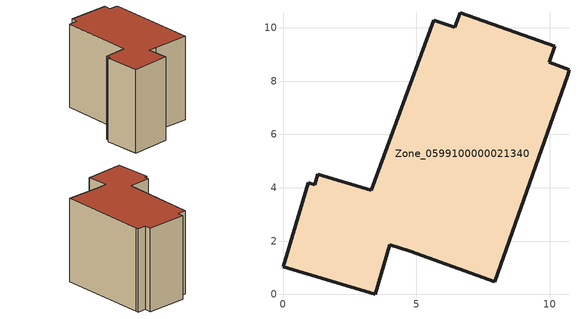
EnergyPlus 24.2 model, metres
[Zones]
Zone_0599100000021340
 floor ground (C_G): 3.3,3.9 5.65,10.28 6.45,10.01 6.65,10.56 10.2,9.3 9.99,8.7 10.73,8.42 10.69,8.22 7.95,0.47 4.78,1.62 4.01,1.85 3.46,0 0,1.04 0.94,4.18 1.18,4.11 1.3,4.5 z0
 wall outside (C_F): 7.95,0.47 10.69,8.22 10.73,8.42 9.99,8.7 10.2,9.3 6.65,10.56 6.45,10.01 5.65,10.28 3.3,3.9 1.3,4.5 1.18,4.11 0.94,4.18 0,1.04 3.46,0 4.01,1.85 4.78,1.62 7.95,0.47 z0:7.72
 roof outside (C_R): 1.3,4.5 1.18,4.11 0.94,4.18 0,1.04 3.46,0 4.01,1.85 4.78,1.62 7.95,0.47 10.69,8.22 10.73,8.42 9.99,8.7 10.2,9.3 6.65,10.56 6.45,10.01 5.65,10.28 3.3,3.9 z7.72
[BUILDING]
Pand.0599100000021340: North Axis=0; Terrain=City; Loads Convergence Tolerance Value=0.04; Temperature Convergence Tolerance Value=0.4; Solar Distribution=FullExterior; Maximum Number of Warmup Days=25; Minimum Number of Warmup Days=1
[Site:Location]
Rotterdam.The.Hague.AP_ZH_NLD Design_Conditions: Latitude=51.96; Longitude=4.45; Time Zone=1; Elevation=-4.5
[SITE:GROUNDTEMPERATURE:BUILDINGSURFACE]
18, 18, 18, 18, 18, 18, 18, 18, 18, 18, 18, 18
[MATERIAL] Thermal Absorptance=0.9; Solar Absorptance=0.7; Visible Absorptance=0.7
Name | Roughness | Thickness | Conductivity | Density | Specific Heat
G.TC.1946 | MediumSmooth | 0.15 | 1 | 540 | 1210
F.TC.1946 | Rough | 0.3 | 0.857143 | 1920 | 840
R.TC.1946 | MediumRough | 0.2 | 0.909091 | 1500 | 1000
[CONSTRUCTION]
C_G: G.TC.1946
C_F: F.TC.1946
C_R: R.TC.1946
[ZONE]
Zone_0599100000021340: Type=1; Multiplier=1; Ceiling Height=Autocalculate; Volume=Autocalculate; Floor Area=autocalculate; Part of Total Floor Area=Yes
[ZONEINFILTRATION:DESIGNFLOWRATE]
Infil_Zone_0599100000021340: Zone or ZoneList or Space or SpaceList=Zone_0599100000021340; Schedule=AlwaysOn; Design Flow Rate Calculation Method=Flow/Area; Flow Rate per Floor Area=0.003; Constant Term Coefficient=1; Temperature Term Coefficient=0; Velocity Term Coefficient=0; Velocity Squared Term Coefficient=0
[HVACTEMPLATE:ZONE:IDEALLOADSAIRSYSTEM]
Zone_0599100000021340: Maximum Heating Supply Air Temperature=50; Minimum Cooling Supply Air Temperature=13; Maximum Heating Supply Air Humidity Ratio=0.0156; Minimum Cooling Supply Air Humidity Ratio=0.0077; Heating Limit=NoLimit; Cooling Limit=NoLimit; Dehumidification Control Type=ConstantSensibleHeatRatio; Cooling Sensible Heat Ratio=0.7; Dehumidification Setpoint=60; Humidification Control Type=None; Humidification Setpoint=30; Outdoor Air Method=None; Outdoor Air Flow Rate per Person=0.00944; Outdoor Air Flow Rate per Zone Floor Area=0; Outdoor Air Flow Rate per Zone=0; Demand Controlled Ventilation Type=None; Outdoor Air Economizer Type=NoEconomizer; Heat Recovery Type=None; Sensible Heat Recovery Effectiveness=0.7; Latent Heat Recovery Effectiveness=0.65
[ZONECONTROL:THERMOSTAT]
ThermostatControl_Zone_0599100000021340: Zone or ZoneList=Zone_0599100000021340; Control Type Schedule=DualSetpointControlType; Control 1=Thermostat_Zone_0599100000021340; Temperature Difference Between Cutout And Setpoint=0
[THERMOSTATSETPOINT:DUALSETPOINT]
Thermostat_Zone_0599100000021340: Heating Setpoint Temperature Schedule=HeatingSetpoint_Zone_0599100000021340; Cooling Setpoint Temperature Schedule=CoolingSetpoint_Zone_0599100000021340
[SCHEDULE:COMPACT]
HeatingSetpoint_Zone_0599100000021340: Through: 12/31, For: AllDays, Until: 24:00, 21
CoolingSetpoint_Zone_0599100000021340: Through: 12/31, For: AllDays, Until: 24:00, 24
DualSetpointControlType: Through: 12/31, For: AllDays, Until: 24:00, 4
AlwaysOn: Through: 12/31, For: AllDays, Until: 24:00, 1
